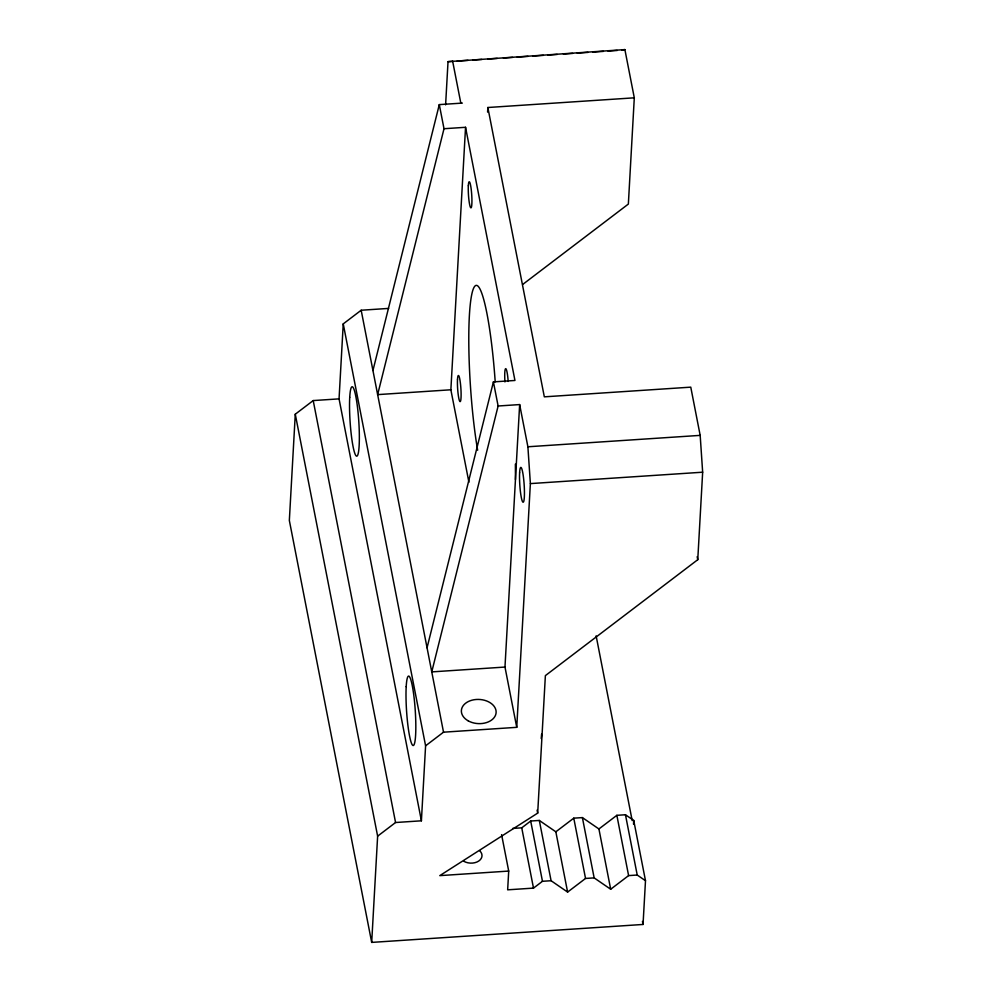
<?xml version="1.0" encoding="UTF-8"?>
<svg xmlns="http://www.w3.org/2000/svg" width="992" height="992" viewBox="0 0 992 992"><rect width="100%" height="100%" fill="white"/><g stroke="black" fill="none" stroke-linecap="round" stroke-linejoin="round"><path stroke-width="1.49" d="M371.69 942.4L377.63 836.157L395.56 822.517L421.402 820.806L339.053 398.871L313.212 400.57L295.281 414.21L289.342 520.453L371.69 942.4L643.039 924.457L645.494 880.71L633.727 820.434L625.456 814.754L616.85 815.325L598.92 828.965L610.688 889.241L628.606 875.601L637.224 875.031L645.494 880.71M339.053 398.871L343.244 323.876L361.175 310.236L388.628 308.413M445.606 104.854L448.024 61.653L624.886 49.6L634.297 97.824L628.358 204.067L522.672 284.468M421.402 820.806L425.593 745.81L343.244 323.876M450.864 389.782L465.546 127.298L444.007 128.724L377.642 394.618L450.864 389.782L468.918 482.248M487.593 112.121L487.853 107.508L634.297 97.824M504.978 667.058L519.647 404.575L498.12 406.001L431.756 671.894L504.978 667.058L516.745 727.334L443.523 732.183L425.593 745.81M501.592 834.644L508.71 871.075L507.656 889.824L533.498 888.113L542.463 881.293L551.081 880.722L567.61 892.081L585.54 878.453L594.146 877.883L610.688 889.241M516.745 727.334L530.373 483.6L527.893 446.772L519.647 404.575M508.71 871.075L439.791 875.626L537.689 813.118L545.377 675.626L697.76 559.699L702.658 472.204L700.178 435.376L690.767 387.153L544.323 396.837L487.853 107.508M633.516 824.178L633.727 820.434M372.942 370.512L439.295 104.606L462.371 103.094M427.044 647.788L493.408 381.895L514.947 380.469L465.546 127.298M512.616 828.444L521.742 827.836L530.695 821.016L539.313 820.446L555.842 831.804L567.61 892.081M555.842 831.804L573.773 818.164L582.391 817.594L598.92 828.965M621.835 50.046L624.886 49.6M448.024 61.653L452.637 61.355M457.25 61.045L468.026 60.338M472.638 60.028L481.864 59.421M488.014 59.012L497.252 58.404M503.403 57.995L512.628 57.387M517.254 57.077L528.017 56.37M532.63 56.06L543.393 55.354M548.018 55.044L557.244 54.436M563.394 54.027L572.632 53.419M577.245 53.109L588.008 52.402M592.621 52.092L603.396 51.386M608.009 51.076L617.235 50.468M527.893 446.772L700.178 435.376M530.373 483.6L702.658 472.204M697.178 556.686L697.76 559.699M596.13 635.847L632.189 820.62M625.456 814.754L637.224 875.031M642.456 921.419L643.039 924.457M616.85 815.325L628.606 875.601M452.6 60.996L460.846 103.242M582.391 817.594L594.146 877.883M439.295 104.606L444.007 128.724M493.408 381.895L498.12 406.001M573.773 818.164L585.54 878.453M539.313 820.446L551.081 880.722M537.106 810.104L537.689 813.118M530.695 821.016L542.463 881.293M521.742 827.836L533.498 888.113M361.175 310.236L443.523 732.183M313.212 400.57L395.56 822.517M295.281 414.21L377.63 836.157M515.381 464.082L515.456 479.57M541.595 734.216A43.512 5.431 86.2 0 1 541.198 738.482M477.648 450.219A100.068 12.499 86.2 0 1 472.304 292.094A100.068 12.499 86.2 0 1 495.206 381.796M504.94 381.92A13.057 1.624 86.2 0 1 505.684 368.664A13.057 1.624 86.2 0 1 508.177 381.449M479.657 850.714A11.309 7.862 3.2 0 1 478.752 861.031A11.309 7.862 3.2 0 1 463.884 861.329M406.199 686.65A34.807 4.352 86.2 0 0 412.04 744.459A34.807 4.352 86.2 0 0 414.47 701.17A34.807 4.352 86.2 0 0 406.199 686.65M349.73 397.308A34.807 4.352 86.2 0 0 355.582 455.13A34.807 4.352 86.2 0 0 358 411.829A34.807 4.352 86.2 0 0 349.73 397.308M457.498 379.514A13.057 1.624 86.2 0 0 459.68 401.202A13.057 1.624 86.2 0 0 460.598 384.958A13.057 1.624 86.2 0 0 457.498 379.514M468.323 185.777A13.057 1.624 86.2 0 0 470.518 207.464A13.057 1.624 86.2 0 0 471.423 191.22A13.057 1.624 86.2 0 0 468.323 185.777M468.236 720.862A17.397 12.09 3.2 0 0 496 713.546A17.397 12.09 3.2 0 0 472.018 700.178A17.397 12.09 3.2 0 0 468.236 720.862M519.622 472.762A17.397 2.17 86.2 0 0 522.548 501.679A17.397 2.17 86.2 0 0 523.764 480.029A17.397 2.17 86.2 0 0 519.622 472.762"/></g></svg>
